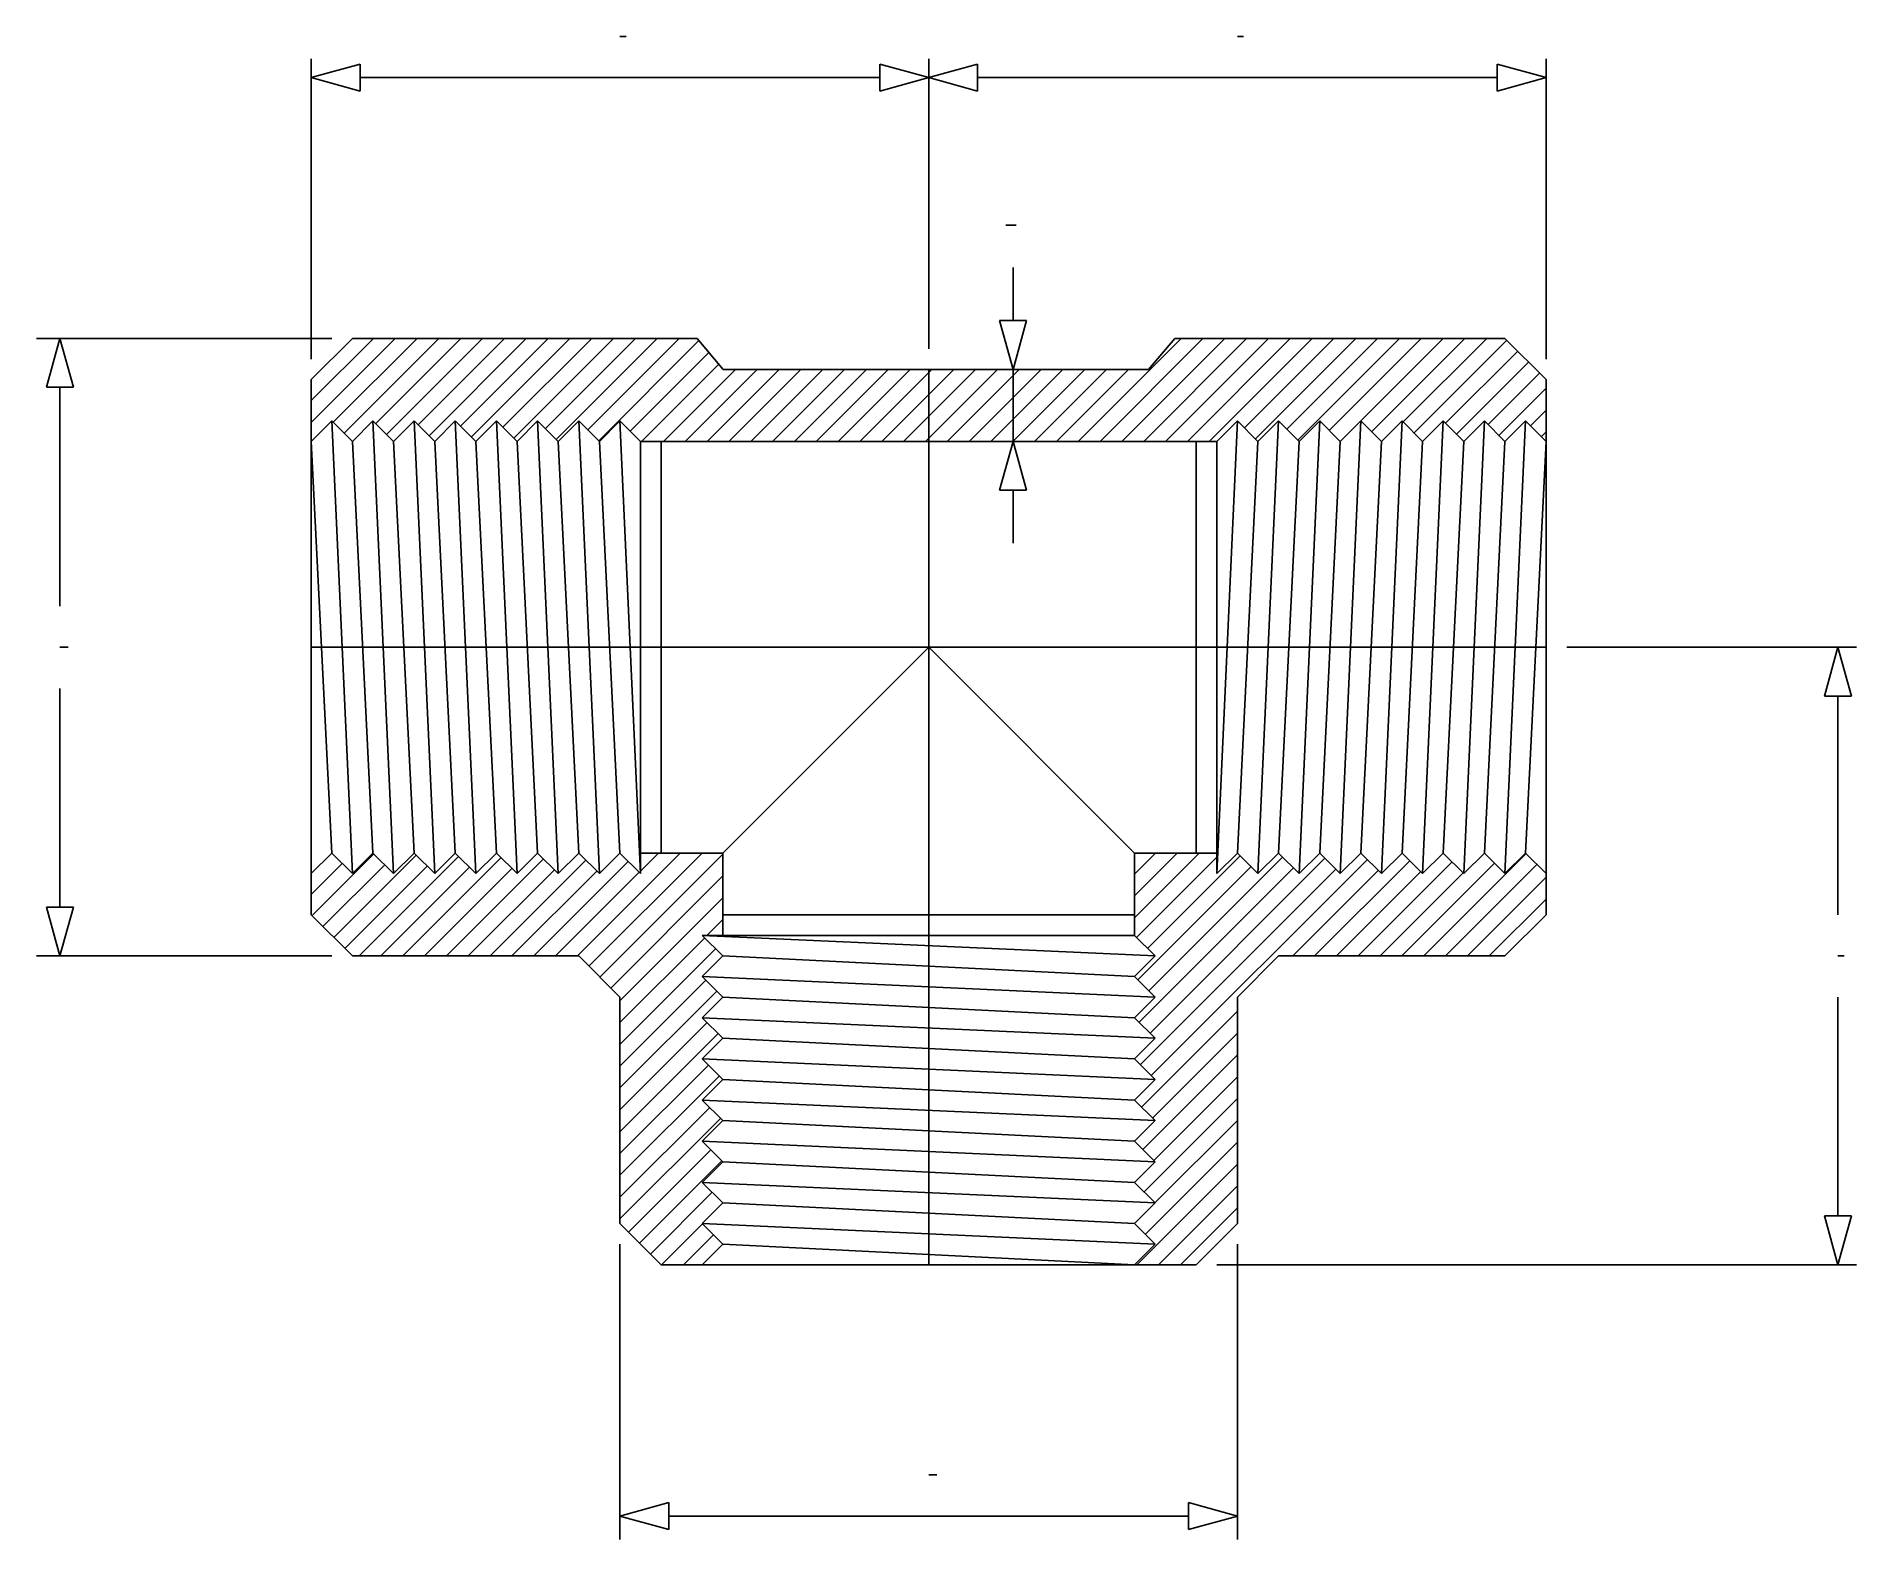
# Model space of a CAD drawing. Extents: x 450 to 1334, y 160 to 890.
import ezdxf

# ---------------------------------------------------------------- set-up
doc = ezdxf.new("R2010")
doc.units = 0
doc.header["$MEASUREMENT"] = 0
doc.layers.get('0').update_dxf_attribs({"linetype": 'CONTINUOUS'})
doc.layers.add('1', color=7, linetype='CONTINUOUS')

msp = doc.modelspace()

# ---------------------------------------------------------------- linework, layer by layer
at = {"color": 4, "linetype": 'Continuous'}
for p, q in [((583.54, 713.18), (613.73, 743.37)), ((583.54, 702.57), (624.34, 743.37)), ((583.54, 713.18), (613.73, 743.37)), ((594.25, 702.67), (634.95, 743.37)), ((599.55, 697.36), (645.55, 743.37)), ((614.85, 702.06), (656.16, 743.37)), ((620.16, 696.76), (666.77, 743.37)), ((635.46, 701.45), (677.37, 743.37)), ((640.76, 696.15), (687.98, 743.37)), ((656.07, 700.85), (698.59, 743.37)), ((661.37, 695.54), (709.19, 743.37)), ((676.67, 700.24), (719.8, 743.37)), ((681.98, 694.94), (730.41, 743.37)), ((697.28, 699.63), (741.01, 743.37)), ((702.58, 694.33), (751.62, 743.37)), ((717.88, 699.03), (762.23, 743.37)), ((956.18, 693.37), (1006.18, 743.37)), ((966.78, 693.37), (1016.78, 743.37)), ((977.39, 693.37), (1027.39, 743.37)), ((988, 693.37), (1038, 743.37)), ((998.6, 693.37), (1048.6, 743.37)), ((1009.21, 693.37), (1059.21, 743.37)), ((1019.82, 693.37), (1069.82, 743.37)), ((1036.98, 699.93), (1080.42, 743.37)), ((1042.29, 694.63), (1091.03, 743.37)), ((1057.59, 699.32), (1101.64, 743.37)), ((1062.89, 694.02), (1112.24, 743.37)), ((1078.2, 698.72), (1122.85, 743.37)), ((1083.46, 693.37), (1133.46, 743.37)), ((1098.8, 698.11), (1144.06, 743.37)), ((1114.11, 702.81), (1154.67, 743.37)), ((723.19, 693.72), (771.84, 742.38)), ((738.49, 698.42), (776.7, 736.63)), ((1119.41, 697.5), (1164.41, 742.5)), ((1134.71, 702.2), (1169.71, 737.2)), ((743.54, 692.87), (781.56, 730.88)), ((754.65, 693.37), (789.65, 728.37)), ((765.26, 693.37), (800.26, 728.37)), ((775.87, 693.37), (810.87, 728.37)), ((786.47, 693.37), (821.47, 728.37)), ((797.08, 693.37), (832.08, 728.37)), ((807.69, 693.37), (842.69, 728.37)), ((818.29, 693.37), (853.29, 728.37)), ((828.9, 693.37), (863.9, 728.37)), ((839.51, 693.37), (874.51, 728.37)), ((850.11, 693.37), (885.11, 728.37)), ((860.72, 693.37), (895.72, 728.37)), ((871.33, 693.37), (906.33, 728.37)), ((881.93, 693.37), (916.93, 728.37)), ((892.54, 693.37), (927.54, 728.37)), ((903.14, 693.37), (938.14, 728.37)), ((913.75, 693.37), (948.75, 728.37)), ((924.36, 693.37), (959.36, 728.37)), ((934.96, 693.37), (969.96, 728.37)), ((945.57, 693.37), (980.57, 728.37)), ((1140.02, 696.9), (1175.02, 731.9)), ((1155.32, 701.59), (1180.32, 726.59)), ((1160.62, 696.29), (1183.54, 719.21)), ((1175.93, 700.99), (1183.54, 708.6)), ((1181.23, 695.68), (1183.54, 698)), ((583.54, 473.18), (598.64, 488.27)), ((583.54, 473.18), (598.64, 488.27)), ((583.94, 462.97), (613.94, 492.97)), ((589.25, 457.67), (619.25, 487.67)), ((594.55, 452.36), (634.55, 492.36)), ((599.85, 447.06), (639.85, 487.06)), ((606.77, 443.37), (655.16, 491.76)), ((617.37, 443.37), (660.46, 486.45)), ((627.98, 443.37), (675.76, 491.15)), ((649.19, 443.37), (696.37, 490.54)), ((670.41, 443.37), (716.98, 489.94)), ((691.62, 443.37), (737.58, 489.33)), ((712.83, 443.37), (762.83, 493.37)), ((718.49, 438.42), (773.44, 493.37)), ((723.79, 433.12), (783.54, 492.87)), ((743.49, 484.63), (752.23, 493.37)), ((983.54, 483.18), (993.73, 493.37)), ((983.54, 472.57), (1004.34, 493.37)), ((983.54, 483.18), (993.73, 493.37)), ((983.54, 461.97), (1014.95, 493.37)), ((984.55, 452.36), (1023.54, 491.36)), ((985.16, 431.76), (1040.16, 486.76)), ((989.85, 447.06), (1034.85, 492.06)), ((990.46, 426.45), (1055.46, 491.45)), ((991.07, 405.85), (1076.07, 490.85)), ((991.67, 385.24), (1096.67, 490.24)), ((1071.01, 443.37), (1117.28, 489.63)), ((1092.23, 443.37), (1137.88, 489.03)), ((1113.44, 443.37), (1158.49, 488.42)), ((1124.05, 443.37), (1173.79, 493.12)), ((1134.65, 443.37), (1179.1, 487.81)), ((638.59, 443.37), (681.07, 485.85)), ((659.8, 443.37), (701.67, 485.24)), ((681.01, 443.37), (722.28, 484.63)), ((702.23, 443.37), (742.88, 484.03)), ((729.1, 427.81), (783.54, 482.26)), ((743.49, 484.63), (743.54, 484.69)), ((985.76, 411.15), (1060.76, 486.15)), ((986.37, 390.54), (1081.37, 485.54)), ((1060.41, 443.37), (1101.98, 484.94)), ((1081.62, 443.37), (1122.58, 484.33)), ((1102.83, 443.37), (1143.19, 483.72)), ((1145.26, 443.37), (1183.54, 481.65)), ((733.54, 421.65), (783.54, 471.65)), ((1155.87, 443.37), (1183.54, 471.05)), ((775.76, 453.27), (783.54, 461.05)), ((733.54, 411.05), (774.7, 452.21)), ((733.54, 400.44), (780.01, 446.9)), ((733.54, 389.83), (775.31, 431.6)), ((733.54, 379.23), (780.61, 426.3)), ((986.98, 369.94), (1033.54, 416.51)), ((733.54, 368.62), (775.92, 410.99)), ((733.54, 358.01), (781.22, 405.69)), ((992.28, 364.63), (1033.54, 405.9)), ((733.54, 347.41), (776.52, 390.39)), ((987.58, 349.33), (1033.54, 395.29)), ((733.54, 336.8), (781.83, 385.08)), ((992.88, 344.03), (1033.54, 384.69)), ((988.19, 328.72), (1033.54, 374.08)), ((733.54, 326.19), (777.13, 369.78)), ((733.54, 315.59), (782.43, 364.48)), ((993.49, 323.42), (1033.54, 363.47)), ((737.74, 309.17), (777.74, 349.17)), ((988.79, 308.12), (1033.54, 352.87)), ((743.04, 303.87), (783.04, 343.87)), ((984.65, 293.37), (1033.54, 342.26)), ((748.34, 298.57), (778.34, 328.57)), ((995.26, 293.37), (1033.54, 331.65)), ((1005.87, 293.37), (1033.54, 321.05)), ((753.65, 293.26), (773.65, 313.26)), ((764.36, 293.37), (778.95, 307.96))]:
    msp.add_line(p, q, dxfattribs=at)
at = {"layer": '1', "color": 5, "linetype": 'Continuous'}
for p, q in [((733.54, 890.13), (736.54, 890.13)), ((1033.54, 890.13), (1036.54, 890.13)), ((921, 798.46), (926, 798.46)), ((461.45, 593.37), (465.45, 593.37)), ((1325.31, 443.37), (1328.31, 443.37)), ((883.54, 191.28), (887.54, 191.28))]:
    msp.add_line(p, q, dxfattribs=at)
at = {"layer": '1', "color": 3, "linetype": 'Continuous'}
for p, q in [((583.54, 733.37), (583.54, 879.21)), ((583.54, 870.13), (607.26, 876.69)), ((607.26, 863.57), (607.26, 876.69)), ((883.54, 870.13), (859.83, 876.69)), ((859.83, 876.69), (859.83, 863.57)), ((883.54, 738.37), (883.54, 879.21)), ((883.54, 870.13), (907.26, 876.69)), ((907.26, 863.57), (907.26, 876.69)), ((1183.54, 870.13), (1159.83, 876.69)), ((1159.83, 876.69), (1159.83, 863.57)), ((1183.54, 733.37), (1183.54, 879.21)), ((583.54, 870.13), (607.26, 863.57)), ((607.26, 870.13), (859.83, 870.13)), ((883.54, 870.13), (859.83, 863.57)), ((883.54, 870.13), (907.26, 863.57)), ((907.26, 870.13), (1159.83, 870.13)), ((1183.54, 870.13), (1159.83, 863.57)), ((924.54, 752.08), (924.54, 777.78)), ((924.54, 728.37), (917.99, 752.08)), ((931.1, 752.08), (917.99, 752.08)), ((924.54, 728.37), (931.1, 752.08)), ((450, 743.37), (593.54, 743.37)), ((461.45, 743.37), (454.89, 719.66)), ((461.45, 743.37), (468.01, 719.66)), ((924.54, 693.37), (924.54, 728.37)), ((454.89, 719.66), (468.01, 719.66)), ((461.45, 613.37), (461.45, 719.66)), ((924.54, 693.37), (917.99, 669.66)), ((924.54, 693.37), (931.1, 669.66)), ((917.99, 669.66), (931.1, 669.66)), ((924.54, 643.95), (924.54, 669.66)), ((1193.54, 593.37), (1334.39, 593.37)), ((1325.31, 593.37), (1318.75, 569.66)), ((1325.31, 593.37), (1331.86, 569.66)), ((461.45, 467.08), (461.45, 573.37)), ((1318.75, 569.66), (1331.86, 569.66)), ((1325.31, 569.66), (1325.31, 463.37)), ((461.45, 443.37), (454.89, 467.08)), ((468.01, 467.08), (454.89, 467.08)), ((461.45, 443.37), (468.01, 467.08)), ((450, 443.37), (593.54, 443.37)), ((1325.31, 423.37), (1325.31, 317.08)), ((1325.31, 293.37), (1318.75, 317.08)), ((1331.86, 317.08), (1318.75, 317.08)), ((1325.31, 293.37), (1331.86, 317.08)), ((733.54, 159.82), (733.54, 303.37)), ((1033.54, 159.82), (1033.54, 303.37)), ((1023.54, 293.37), (1334.39, 293.37)), ((733.54, 171.27), (757.26, 177.83)), ((757.26, 164.72), (757.26, 177.83)), ((1033.54, 171.27), (1009.83, 177.83)), ((1009.83, 177.83), (1009.83, 164.72)), ((733.54, 171.27), (757.26, 164.72)), ((1009.83, 171.27), (757.26, 171.27)), ((1033.54, 171.27), (1009.83, 164.72))]:
    msp.add_line(p, q, dxfattribs=at)
at = {"layer": '1', "color": 7, "linetype": 'Continuous'}
for p, q in [((603.54, 743.37), (583.54, 723.37)), ((603.54, 743.37), (764, 743.37)), ((764, 743.37), (771, 743.37)), ((771, 743.37), (783.69, 728.37)), ((1003.09, 743.37), (990.31, 728.37)), ((1163.54, 743.37), (1003.09, 743.37)), ((1163.54, 743.37), (1183.54, 723.37)), ((783.69, 728.37), (990.31, 728.37)), ((583.54, 463.37), (583.54, 723.37)), ((1183.54, 463.37), (1183.54, 723.37)), ((583.54, 693.37), (593.54, 703.37)), ((593.54, 703.37), (603.54, 693.37)), ((603.54, 693.37), (613.54, 703.37)), ((613.54, 703.37), (623.54, 693.37)), ((623.54, 693.37), (633.54, 703.37)), ((633.54, 703.37), (643.54, 693.37)), ((643.54, 693.37), (653.54, 703.37)), ((653.54, 703.37), (663.54, 693.37)), ((663.54, 693.37), (673.54, 703.37)), ((673.54, 703.37), (683.54, 693.37)), ((683.54, 693.37), (693.54, 703.37)), ((693.54, 703.37), (703.54, 693.37)), ((703.54, 693.37), (713.54, 703.37)), ((713.54, 703.37), (723.54, 693.37)), ((723.54, 693.37), (733.54, 703.37)), ((733.54, 703.37), (743.54, 693.37)), ((1033.54, 703.37), (1023.54, 693.37)), ((1043.54, 693.37), (1033.54, 703.37)), ((1053.54, 703.37), (1043.54, 693.37)), ((1063.54, 693.37), (1053.54, 703.37)), ((1073.54, 703.37), (1063.54, 693.37)), ((1083.54, 693.37), (1073.54, 703.37)), ((1093.54, 703.37), (1083.54, 693.37)), ((1103.54, 693.37), (1093.54, 703.37)), ((1113.54, 703.37), (1103.54, 693.37)), ((1123.54, 693.37), (1113.54, 703.37)), ((1133.54, 703.37), (1123.54, 693.37)), ((1143.54, 693.37), (1133.54, 703.37)), ((1153.54, 703.37), (1143.54, 693.37)), ((1163.54, 693.37), (1153.54, 703.37)), ((1173.54, 703.37), (1163.54, 693.37)), ((1183.54, 693.37), (1173.54, 703.37)), ((583.54, 693.37), (593.54, 493.37)), ((613.54, 493.37), (603.54, 693.37)), ((623.54, 693.37), (633.54, 493.37)), ((653.54, 493.37), (643.54, 693.37)), ((663.54, 693.37), (673.54, 493.37)), ((693.54, 493.37), (683.54, 693.37)), ((703.54, 693.37), (713.54, 493.37)), ((733.54, 493.37), (723.54, 693.37)), ((1013.54, 693.37), (743.54, 693.37)), ((743.54, 693.37), (743.54, 483.37)), ((753.54, 493.37), (753.54, 693.37)), ((1013.54, 693.37), (1023.54, 693.37)), ((1013.54, 493.37), (1013.54, 693.37)), ((1023.54, 693.37), (1023.54, 483.37)), ((1033.54, 493.37), (1043.54, 693.37)), ((1063.54, 693.37), (1053.54, 493.37)), ((1073.54, 493.37), (1083.54, 693.37)), ((1103.54, 693.37), (1093.54, 493.37)), ((1113.54, 493.37), (1123.54, 693.37)), ((1143.54, 693.37), (1133.54, 493.37)), ((1153.54, 493.37), (1163.54, 693.37)), ((1183.54, 693.37), (1173.54, 493.37)), ((783.54, 493.37), (883.54, 593.37)), ((883.54, 593.37), (983.54, 493.37)), ((583.54, 483.37), (593.54, 493.37)), ((593.54, 493.37), (603.54, 483.37)), ((603.54, 483.37), (613.54, 493.37)), ((613.54, 493.37), (623.54, 483.37)), ((623.54, 483.37), (633.54, 493.37)), ((633.54, 493.37), (643.54, 483.37)), ((643.54, 483.37), (653.54, 493.37)), ((653.54, 493.37), (663.54, 483.37)), ((663.54, 483.37), (673.54, 493.37)), ((673.54, 493.37), (683.54, 483.37)), ((683.54, 483.37), (693.54, 493.37)), ((693.54, 493.37), (703.54, 483.37)), ((703.54, 483.37), (713.54, 493.37)), ((713.54, 493.37), (723.54, 483.37)), ((723.54, 483.37), (733.54, 493.37)), ((733.54, 493.37), (743.54, 483.37)), ((783.54, 493.37), (743.54, 493.37)), ((783.54, 453.37), (783.54, 493.37)), ((983.54, 493.37), (1023.54, 493.37)), ((983.54, 493.37), (983.54, 453.37)), ((1033.54, 493.37), (1023.54, 483.37)), ((1043.54, 483.37), (1033.54, 493.37)), ((1053.54, 493.37), (1043.54, 483.37)), ((1063.54, 483.37), (1053.54, 493.37)), ((1073.54, 493.37), (1063.54, 483.37)), ((1083.54, 483.37), (1073.54, 493.37)), ((1093.54, 493.37), (1083.54, 483.37)), ((1103.54, 483.37), (1093.54, 493.37)), ((1113.54, 493.37), (1103.54, 483.37)), ((1123.54, 483.37), (1113.54, 493.37)), ((1133.54, 493.37), (1123.54, 483.37)), ((1143.54, 483.37), (1133.54, 493.37)), ((1153.54, 493.37), (1143.54, 483.37)), ((1163.54, 483.37), (1153.54, 493.37)), ((1173.54, 493.37), (1163.54, 483.37)), ((1183.54, 483.37), (1173.54, 493.37)), ((603.54, 443.37), (583.54, 463.37)), ((783.54, 463.37), (983.54, 463.37)), ((1163.54, 443.37), (1183.54, 463.37)), ((983.54, 453.37), (773.54, 453.37)), ((783.54, 443.37), (773.54, 453.37)), ((993.54, 443.37), (983.54, 453.37)), ((713.54, 443.37), (603.54, 443.37)), ((733.54, 423.37), (713.54, 443.37)), ((773.54, 433.37), (783.54, 443.37)), ((783.54, 443.37), (983.54, 433.37)), ((983.54, 433.37), (993.54, 443.37)), ((1033.54, 423.37), (1053.54, 443.37)), ((1053.54, 443.37), (1163.54, 443.37)), ((783.54, 423.37), (773.54, 433.37)), ((993.54, 423.37), (983.54, 433.37)), ((733.54, 313.37), (733.54, 423.37)), ((773.54, 413.37), (783.54, 423.37)), ((983.54, 413.37), (783.54, 423.37)), ((983.54, 413.37), (993.54, 423.37)), ((1033.54, 313.37), (1033.54, 423.37)), ((783.54, 403.37), (773.54, 413.37)), ((993.54, 403.37), (983.54, 413.37)), ((773.54, 393.37), (783.54, 403.37)), ((783.54, 403.37), (983.54, 393.37)), ((983.54, 393.37), (993.54, 403.37)), ((783.54, 383.37), (773.54, 393.37)), ((993.54, 383.37), (983.54, 393.37)), ((773.54, 373.37), (783.54, 383.37)), ((983.54, 373.37), (783.54, 383.37)), ((983.54, 373.37), (993.54, 383.37)), ((783.54, 363.37), (773.54, 373.37)), ((993.54, 363.37), (983.54, 373.37)), ((773.54, 353.37), (783.54, 363.37)), ((783.54, 363.37), (983.54, 353.37)), ((983.54, 353.37), (993.54, 363.37)), ((783.54, 343.37), (773.54, 353.37)), ((993.54, 343.37), (983.54, 353.37)), ((773.54, 333.37), (783.54, 343.37)), ((983.54, 333.37), (783.54, 343.37)), ((983.54, 333.37), (993.54, 343.37)), ((783.54, 323.37), (773.54, 333.37)), ((993.54, 323.37), (983.54, 333.37)), ((773.54, 313.37), (783.54, 323.37)), ((783.54, 323.37), (983.54, 313.37)), ((983.54, 313.37), (993.54, 323.37)), ((733.54, 313.37), (753.54, 293.37)), ((783.54, 303.37), (773.54, 313.37)), ((993.54, 303.37), (983.54, 313.37)), ((1013.54, 293.37), (1033.54, 313.37)), ((773.54, 293.37), (783.54, 303.37)), ((983.54, 293.37), (783.54, 303.37)), ((983.54, 293.37), (993.54, 303.37)), ((753.54, 293.37), (1013.54, 293.37))]:
    msp.add_line(p, q, dxfattribs=at)
at = {"layer": '1', "color": 4, "linetype": 'Continuous'}
for p, q in [((883.54, 293.37), (883.54, 728.37)), ((603.54, 483.37), (593.54, 703.37)), ((623.54, 483.37), (613.54, 703.37)), ((643.54, 483.37), (633.54, 703.37)), ((663.54, 483.37), (653.54, 703.37)), ((683.54, 483.37), (673.54, 703.37)), ((703.54, 483.37), (693.54, 703.37)), ((723.54, 483.37), (713.54, 703.37)), ((743.54, 483.37), (733.54, 703.37)), ((1023.54, 483.37), (1033.54, 703.37)), ((1043.54, 483.37), (1053.54, 703.37)), ((1063.54, 483.37), (1073.54, 703.37)), ((1083.54, 483.37), (1093.54, 703.37)), ((1103.54, 483.37), (1113.54, 703.37)), ((1123.54, 483.37), (1133.54, 703.37)), ((1143.54, 483.37), (1153.54, 703.37)), ((1163.54, 483.37), (1173.54, 703.37)), ((583.54, 593.37), (1183.54, 593.37)), ((773.54, 453.37), (993.54, 443.37)), ((773.54, 433.37), (993.54, 423.37)), ((773.54, 413.37), (993.54, 403.37)), ((773.54, 393.37), (993.54, 383.37)), ((773.54, 373.37), (993.54, 363.37)), ((773.54, 353.37), (993.54, 343.37)), ((773.54, 333.37), (993.54, 323.37)), ((773.54, 313.37), (993.54, 303.37))]:
    msp.add_line(p, q, dxfattribs=at)

doc.saveas('drawing.dxf')
